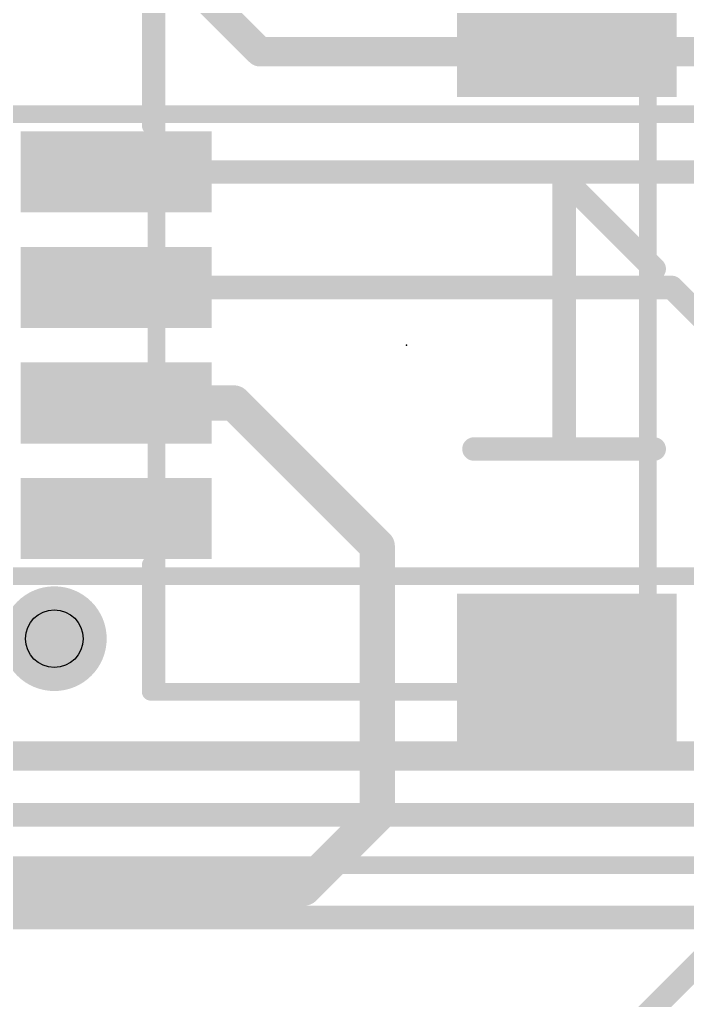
# Model space of a CAD drawing. Extents: x -44.9 to 38.2, y -10.9 to 10.9.
# Drawn here: x 11.89 to 17.67, y -5.67 to 2.82 of the extents above; entities that cross this region are included whole.
import ezdxf

# ---------------------------------------------------------------- set-up
doc = ezdxf.new("R2010")
doc.units = 0
for name, color, linetype in [('1', 12, 'CONTINUOUS'), ('16', 5, 'CONTINUOUS'), ('18', 110, 'CONTINUOUS'), ('21', 40, 'CONTINUOUS'), ('22', 6, 'CONTINUOUS'), ('23', 40, 'CONTINUOUS'), ('26', 253, 'CONTINUOUS'), ('29', 253, 'CONTINUOUS'), ('31', 253, 'CONTINUOUS'), ('44', 253, 'CONTINUOUS'), ('51', 253, 'CONTINUOUS')]:
    doc.layers.add(name, color=color, linetype=linetype)

# ---------------------------------------------------------------- blocks, each defined once
blk = doc.blocks.new('RECT')
blk.add_solid([(-0.5, -0.5), (0.5, -0.5), (-0.5, 0.5), (0.5, 0.5)])
blk = doc.blocks.new('ROUNDV')
at = {"const_width": 0.5}
blk.add_lwpolyline([(0, -0.25, 1), (0, 0.25, 1), (0, -0.25)], format="xyb", dxfattribs=at)

msp = doc.modelspace()

# ---------------------------------------------------------------- linework, layer by layer
at = {"layer": '1'}
for points, const_width in [([(12.726, 1.5), (17.804, 1.5)], 0.2032), ([(17.534, 0.5), (12.726, 0.5)], 0.2032), ([(18.796, -0.762), (17.534, 0.5)], 0.2032), ([(12.726, -0.5), (13.7458, -0.5)], 0.3048), ([(13.7458, -0.5), (14.986, -1.7402)], 0.3048), ([(14.986, -1.7402), (14.986, -4.064)], 0.3048), ([(14.986, -4.064), (14.351, -4.699)], 0.3048), ([(12.954, -10.16), (18.796, -4.318)], 0.2032), ([(14.351, -4.699), (7.173, -4.699)], 0.3048)]:
    msp.add_lwpolyline(points, dxfattribs=dict(at, const_width=const_width))
for points, const_width in [([(12.726, 1.5508, 1), (12.726, 1.4492)], 0.1016), ([(12.726, 0.5508, 1), (12.726, 0.4492)], 0.1016), ([(17.5699, 0.5359, 1), (17.4981, 0.4641)], 0.1016), ([(17.534, 0.4492, 1), (17.534, 0.5508)], 0.1016), ([(12.726, -0.4238, 1), (12.726, -0.5762)], 0.1524), ([(13.7997, -0.4461, 1), (13.6919, -0.5539)], 0.1524), ([(13.7458, -0.5762, 1), (13.7458, -0.4238)], 0.1524), ([(15.0622, -1.7402, 1), (14.9098, -1.7402)], 0.1524), ([(14.9321, -1.7941, 1), (15.0399, -1.6863)], 0.1524), ([(14.9098, -4.064, 1), (15.0622, -4.064)], 0.1524), ([(15.0399, -4.1179, 1), (14.9321, -4.0101)], 0.1524), ([(14.2971, -4.6451, 1), (14.4049, -4.7529)], 0.1524), ([(14.351, -4.7752, 1), (14.351, -4.6228)], 0.1524)]:
    msp.add_lwpolyline(points, format="xyb", dxfattribs=dict(at, const_width=const_width))
at = {"layer": '16'}
for points, const_width in [([(13.97, 2.54), (12.192, 4.318)], 0.254), ([(32.512, 2.54), (13.97, 2.54)], 0.254), ([(23.622, -3.556), (9.3122, -3.556)], 0.254), ([(28.067, -4.064), (8.382, -4.064)], 0.2032), ([(20.32, -4.953), (3.429, -4.953)], 0.2032)]:
    msp.add_lwpolyline(points, dxfattribs=dict(at, const_width=const_width))
at = {"layer": '16', "const_width": 0.127}
for points in [[(13.97, 2.6035, 1), (13.97, 2.4765)], [(13.9251, 2.4951, 1), (14.0149, 2.5849)]]:
    msp.add_lwpolyline(points, format="xyb", dxfattribs=at)
at = {"layer": '21', "const_width": 0.1524}
for points in [[(13.026, 1.9), (13.026, 3.1)], [(17.326, -2.1), (17.326, 2.1)], [(13.026, -3), (13.026, -1.9)], [(15.626, -3), (13.026, -3)]]:
    msp.add_lwpolyline(points, dxfattribs=at)
at = {"layer": '21', "const_width": 0.0762}
for points in [[(17.3641, 2.1, 1), (17.2879, 2.1)], [(12.9879, 1.9, 1), (13.0641, 1.9)], [(13.0641, -1.9, 1), (12.9879, -1.9)], [(17.2879, -2.1, 1), (17.3641, -2.1)], [(13.026, -2.9619, 1), (13.026, -3.0381)], [(12.9879, -3, 1), (13.0641, -3)], [(15.626, -3.0381, 1), (15.626, -2.9619)]]:
    msp.add_lwpolyline(points, format="xyb", dxfattribs=at)
at = {"layer": '22', "const_width": 0.1524}
for points in [[(30, 2), (-30, 2)], [(-30, -2), (30, -2)], [(-37.5, -4.5), (37.5, -4.5)]]:
    msp.add_lwpolyline(points, dxfattribs=at)
at = {"layer": '23'}
msp.add_point((15.24, 0), dxfattribs=at)
at = {"layer": '26', "const_width": 0.2032}
for points in [[(17.382, 0.6608), (16.6024, 1.4404)], [(16.6024, 1.4404), (16.6024, -0.8984)], [(17.382, -0.8984), (15.8228, -0.8984)]]:
    msp.add_lwpolyline(points, dxfattribs=at)
at = {"layer": '26', "const_width": 0.1016}
for points in [[(16.6383, 1.4763, 1), (16.5665, 1.4045)], [(16.6532, 1.4404, 1), (16.5516, 1.4404)], [(17.3461, 0.6249, 1), (17.4179, 0.6967)], [(15.8228, -0.8476, 1), (15.8228, -0.9492)], [(16.5516, -0.8984, 1), (16.6532, -0.8984)], [(17.382, -0.9492, 1), (17.382, -0.8476)]]:
    msp.add_lwpolyline(points, format="xyb", dxfattribs=at)
at = {"layer": '44'}
msp.add_circle((12.192, -2.54), 0.25, dxfattribs=at)
at = {"layer": '51', "const_width": 0.1524}
for points in [[(13.076, -3), (13.076, 3.1)], [(17.326, 3.1), (17.326, -3)], [(17.326, -3), (13.076, -3)]]:
    msp.add_lwpolyline(points, dxfattribs=at)
at = {"layer": '51', "const_width": 0.0762}
for points in [[(13.076, -2.9619, 1), (13.076, -3.0381)], [(13.0379, -3, 1), (13.1141, -3)], [(17.2879, -3, 1), (17.3641, -3)], [(17.326, -3.0381, 1), (17.326, -2.9619)]]:
    msp.add_lwpolyline(points, format="xyb", dxfattribs=at)

# ---------------------------------------------------------------- block references
at = {"layer": '1', "rotation": 180}
for p, xscale, yscale in [((16.626, 2.8), 1.8, 1.2), ((12.726, 1.5), 1.55, 0.6), ((12.726, 0.5), 1.55, 0.6), ((12.726, -0.5), 1.55, 0.6), ((12.726, -1.5), 1.55, 0.6), ((16.626, -2.8), 1.8, 1.2)]:
    msp.add_blockref('RECT', p, dxfattribs=dict(at, xscale=xscale, yscale=yscale))
at = {"layer": '18', "xscale": 0.9064, "yscale": 0.9064}
msp.add_blockref('ROUNDV', (12.192, -2.54), dxfattribs=at)
msp.add_blockref('ROUNDV', (12.192, -2.54), dxfattribs=at)
at = {"layer": '29', "rotation": 180}
for p, xscale, yscale in [((16.626, 2.8), 1.9016, 1.3016), ((12.726, 1.5), 1.6516, 0.7016), ((12.726, 0.5), 1.6516, 0.7016), ((12.726, -0.5), 1.6516, 0.7016), ((12.726, -1.5), 1.6516, 0.7016), ((16.626, -2.8), 1.9016, 1.3016)]:
    msp.add_blockref('RECT', p, dxfattribs=dict(at, xscale=xscale, yscale=yscale))
at = {"layer": '31', "rotation": 180}
for p, xscale, yscale in [((16.626, 2.8), 1.8, 1.2), ((12.726, 1.5), 1.55, 0.6), ((12.726, 0.5), 1.55, 0.6), ((12.726, -0.5), 1.55, 0.6), ((12.726, -1.5), 1.55, 0.6), ((16.626, -2.8), 1.8, 1.2)]:
    msp.add_blockref('RECT', p, dxfattribs=dict(at, xscale=xscale, yscale=yscale))

doc.saveas('drawing.dxf')
